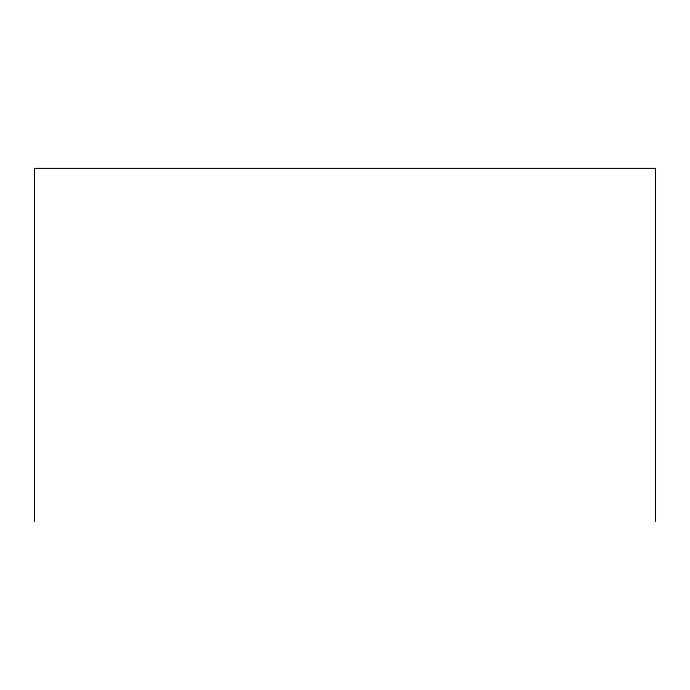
<?xml version="1.0" encoding="UTF-8"?>
<svg xmlns="http://www.w3.org/2000/svg" width="690" height="690" viewBox="0 0 690 690"><rect width="100%" height="100%" fill="white"/><g stroke="black" fill="none" stroke-linecap="round" stroke-linejoin="round"><path stroke-width="1.03" d="M655.5 521.562L655.5 168.438L34.5 168.438L34.5 521.562"/></g></svg>
